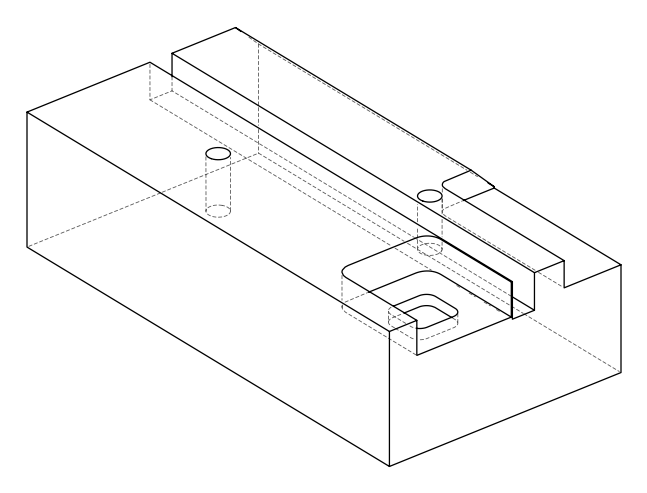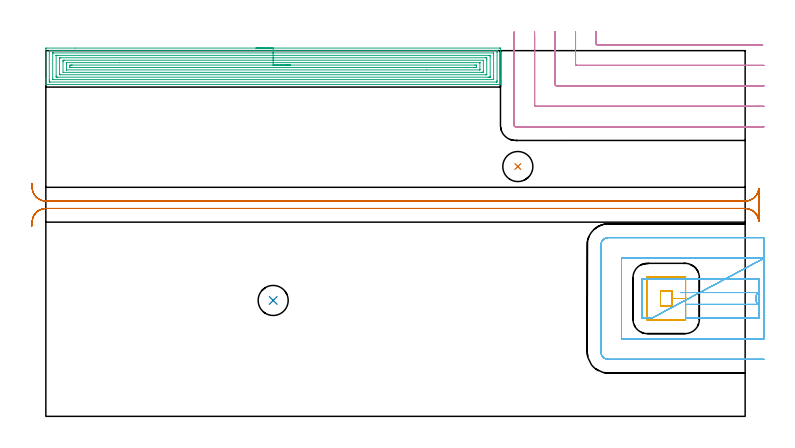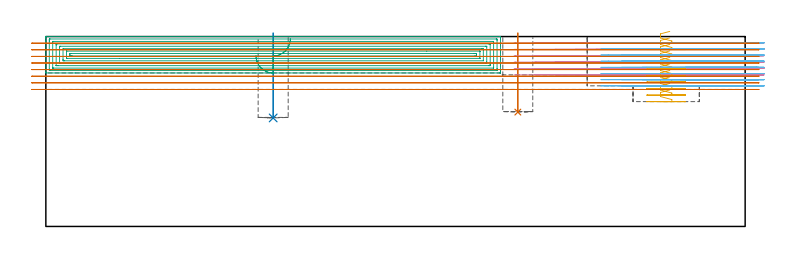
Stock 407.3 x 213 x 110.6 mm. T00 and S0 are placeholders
(PLAN: 7 operations, 3 tool changes, 61 min)
(1 INDEXABLE_INSERT_DRILL_BLIND_HOLE_FROM_SOLID | STEP1POCKET | NXT0302_006 | 0.19 min | 10515 mm3)
(2 INDEXABLE_INSERT_DRILL_BLIND_HOLE_FROM_SOLID_1 | STEP1POCKET_1 | NXT0302_006 | 0.2 min | 11331 mm3)
(3 AREA_MILL | FG_CHAMFER_SURFACE | UGT0205_001 | 17.26 min | 61304 mm3)
(4 MILL_CORNER_NOTCH_RECTANGULAR | CORNER_NOTCH_RECTANGULAR | UGT0201_134 | Follow Part, ap 3.975, ae 75% | 10.02 min | 164054 mm3)
(5 MILL_RECTANGULAR_POCKET | POCKET_RECTANGULAR_STRAIGHT | UGT0201_008 | Follow Part, ap 4, ae 75% | 3.75 min | 57607 mm3)
(6 MILL_SLOT | SLOT_PARTIAL_RECTANGULAR | UGT0201_008 | Follow Part, ap 4, ae 75% | 15.28 min | 183967 mm3)
(7 MILL_RECTANGULAR_SLOT | SLOT_RECTANGULAR | UGT0201_008 | Follow Part, ap 4, ae 75% | 14.31 min | 254673 mm3)
(TOOL NXT0302_006 | Index. Insert Drill 17.5mm [880-D1750L25-05] | D17.5 PA176 FL88 Z2)
(TOOL UGT0205_001 | Chamfer Mill 20 x 3 x 45 deg. | D20 FL50 Z2)
(TOOL UGT0201_134 | Carbide End Mill 15.9 | D15.9 FL30 Z4)
(TOOL UGT0201_008 | End Mill 16 mm | D16 FL32 Z4)
(OP 1 INDEXABLE_INSERT_DRILL_BLIND_HOLE_FROM_SOLID)
G17 G21 G94 G90
T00 M6
G54
G17 G0 G90 X274.9 Y145.5 S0 M3
G43 Z120.6 H1
G94 G81 G98 Z66.6 F250. R112.6
G80
M5
M2
(OP 2 INDEXABLE_INSERT_DRILL_BLIND_HOLE_FROM_SOLID_1)
G17 G21 G94 G90
T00 M6
G54
G17 G0 G90 X132.4 Y67.5 S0 M3
G43 Z120.6 H1
G94 G81 G98 Z63.2 F250. R112.6
G80
M5
M2
(OP 3 AREA_MILL)
G17 G21 G94 G90
T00 M6
G54
G17 G0 G90 X122.4 Y214.5 S1061 M3
G43 Z120.6 H0
Z99.4
G94 G1 X122.438 Z98.528 F250.
X122.552 Z97.664
X122.741 Z96.812
X123.003 Z95.98
X123.337 Z95.174
X123.74 Z94.4
X124.208 Z93.664
X124.74 Z92.972
X125.329 Z92.329
X125.972 Z91.74
X126.664 Z91.208
X127.4 Z90.74
X128.174 Z90.337
X128.98 Z90.003
X129.812 Z89.741
X130.664 Z89.552
X131.528 Z89.438
X132.4 Z89.4
X264.181
X264.614 Y214.496 Z89.402
X264.79 Y214.492 Z89.406
X264.8 Y214.313 Z89.585
Y197.015 Z106.88
Y194.98 Z108.916
Y194.64 Z109.255
Y193.959 Z109.94
Y193.653 Z110.246
X264.794 Y193.306 Z110.585
X264.792 Y193.303 Z110.588
X264.628 Y193.3 Z110.6
X0.172
X0.008 Y193.303 Z110.588
X0.006 Y193.306 Z110.584
X0. Y193.654 Z110.246
Y193.959 Z109.941
Y194.64 Z109.255
Y195.862 Z108.035
Y196.404 Z107.491
Y197.015 Z106.88
Y214.042 Z89.855
X0.002 Y214.315 Z89.583
X0.01 Y214.492 Z89.406
X0.189 Y214.499 Z89.399
X17.092 Y214.5 Z89.4
X132.4
Y213.086 Z90.814
X262.394 Y213.085 Z90.815
X262.47
X262.768 Y213.079 Z90.821
X262.79 Y212.982 Z90.918
X262.797 Y212.762 Z91.138
X262.799 Y212.278 Z91.622
X262.8 Y211.877 Z92.023
X262.799 Y195.522 Z108.378
X262.798 Y195.123 Z108.777
X262.79 Y194.727 Z109.173
X262.394 Y194.716 Z109.184
X262.318 Y194.715 Z109.185
X2.406
X2.33
X2.032 Y194.721 Z109.179
X2.01 Y194.818 Z109.082
X2.003 Y195.038 Z108.862
X2.001 Y195.522 Z108.378
X2. Y195.923 Z107.977
X2.001 Y212.278 Z91.622
X2.002 Y212.677 Z91.223
X2.01 Y213.073 Z90.827
X2.406 Y213.084 Z90.816
X2.482 Y213.085 Z90.815
X132.4 Y213.086 Z90.814
Y211.672 Z92.228
X260.607 Y211.671 Z92.229
X260.7 Y211.67 Z92.23
X260.773 Y211.667 Z92.233
X260.788 Y211.665 Z92.235
X260.792 Y211.64 Z92.26
X260.796 Y211.587 Z92.313
X260.799 Y211.396 Z92.504
X260.8 Y211.206 Z92.694
X260.799 Y196.404 Z107.496
X260.798 Y196.215 Z107.685
X260.792 Y196.151 Z107.749
X260.789 Y196.134 Z107.766
X260.78 Y196.133 Z107.767
X260.746 Y196.131 Z107.769
X260.607 Y196.129 Z107.771
X4.193
X4.1 Y196.13 Z107.77
X4.027 Y196.133 Z107.767
X4.012 Y196.135 Z107.765
X4.008 Y196.16 Z107.74
X4.004 Y196.213 Z107.687
X4.001 Y196.404 Z107.496
X4. Y196.594 Z107.306
Y211.396 Z92.504
X4.002 Y211.585 Z92.315
X4.008 Y211.649 Z92.251
X4.011 Y211.665 Z92.235
X4.02 Y211.667 Z92.233
X4.054 Y211.669 Z92.231
X4.193 Y211.671 Z92.229
X132.4 Y211.672 Z92.228
Y210.257 Z93.643
X257.927
X258.188 Y210.256 Z93.644
X258.67 Y210.252 Z93.648
X258.776 Y210.251 Z93.649
X258.79 Y210.066 Z93.834
X258.8 Y209.653 Z94.247
Y209.632 Z94.268
X258.799 Y197.737 Z106.163
X258.797 Y197.629 Z106.271
X258.793 Y197.576 Z106.324
X258.791 Y197.554 Z106.346
X258.769 Y197.55 Z106.35
X258.556 Y197.546 Z106.354
X257.927 Y197.543 Z106.357
X257.666
X6.873
X6.612 Y197.544 Z106.356
X6.13 Y197.548 Z106.352
X6.024 Y197.55 Z106.35
X6.01 Y197.734 Z106.166
X6. Y198.147 Z105.753
Y198.168 Z105.732
X6.001 Y210.063 Z93.837
X6.003 Y210.171 Z93.729
X6.006 Y210.224 Z93.676
X6.009 Y210.246 Z93.654
X6.031 Y210.25 Z93.65
X6.244 Y210.254 Z93.646
X6.873 Y210.257 Z93.643
X7.134
X132.4
Y208.843 Z95.057
X256.234
X256.422 Y208.841 Z95.059
X256.787 Y208.836 Z95.064
X256.791 Y208.751 Z95.149
X256.8 Y208.1 Z95.8
X256.799 Y199.281 Z104.619
X256.794 Y199.049 Z104.851
X256.79 Y198.975 Z104.925
X256.515 Y198.963 Z104.937
X256.328 Y198.958 Z104.942
X256.234 Y198.957 Z104.943
X256.14
X8.566
X8.379 Y198.959 Z104.941
X8.013 Y198.964 Z104.936
X8.009 Y199.049 Z104.851
X8. Y199.7 Z104.2
X8.001 Y208.519 Z95.381
X8.006 Y208.751 Z95.149
X8.01 Y208.825 Z95.075
X8.285 Y208.837 Z95.063
X8.473 Y208.842 Z95.058
X8.566 Y208.843 Z95.057
X8.66
X132.4
Y207.429 Z96.471
X254.799
X254.8 Y201.254 Z102.646
X254.798 Y200.813 Z103.087
X254.793 Y200.379 Z103.521
X254.353 Y200.374 Z103.526
X253.907 Y200.371 Z103.529
X10.001
X10. Y206.546 Z97.354
X10.002 Y206.987 Z96.913
X10.007 Y207.421 Z96.479
X10.447 Y207.426 Z96.474
X10.893 Y207.429 Z96.471
X132.4
Y206.015 Z97.885
X252.566 Y206.014 Z97.886
X252.659 Y206.013 Z97.887
X252.754 Y206.008 Z97.892
X252.791 Y206.004 Z97.896
X252.795 Y205.984 Z97.916
X252.798 Y205.96 Z97.94
X252.8 Y205.874 Z98.026
X252.799 Y202.116 Z101.784
X252.796 Y201.962 Z101.938
X252.79 Y201.84 Z102.06
X252.783 Y201.791 Z102.109
X252.766 Y201.79 Z102.11
X252.566 Y201.786 Z102.114
X221.855 Y201.785 Z102.115
X12.234 Y201.786 Z102.114
X12.141 Y201.787 Z102.113
X12.046 Y201.792 Z102.108
X12.009 Y201.796 Z102.104
X12.005 Y201.816 Z102.084
X12.002 Y201.84 Z102.06
X12. Y201.926 Z101.974
X12.001 Y205.684 Z98.216
X12.004 Y205.838 Z98.062
X12.01 Y205.961 Z97.939
X12.017 Y206.009 Z97.891
X12.034 Y206.01 Z97.89
X12.234 Y206.014 Z97.886
X42.945 Y206.015 Z97.885
X132.4
Y204.6 Z99.3
X249.886
X250.519 Y204.598 Z99.302
X250.779 Y204.593 Z99.307
X250.799 Y204.341 Z99.559
X250.8 Y204.321 Z99.579
Y203.459 Z100.441
X250.799 Y203.44 Z100.46
X250.779 Y203.207 Z100.693
X250.148 Y203.201 Z100.699
X249.886 Y203.2 Z100.7
X249.256 Y203.199 Z100.701
X14.914 Y203.2 Z100.7
X14.28 Y203.202 Z100.698
X14.021 Y203.207 Z100.693
X14.001 Y203.459 Z100.441
X14. Y203.479 Z100.421
Y204.341 Z99.559
X14.001 Y204.36 Z99.54
X14.021 Y204.593 Z99.307
X14.652 Y204.599 Z99.301
X14.914 Y204.6 Z99.3
X15.545
X132.4
X133.272 Z99.338
X134.136 Z99.451
X134.988 Z99.64
X135.82 Z99.903
X136.626 Z100.236
X137.4 Z100.639
X138.136 Z101.108
X138.828 Z101.639
X139.471 Z102.228
X140.06 Z102.872
X140.592 Z103.564
X141.06 Z104.3
X141.463 Z105.073
X141.797 Z105.879
X142.059 Z106.711
X142.248 Z107.563
X142.362 Z108.428
X142.4 Z109.3
G0 Z120.6
M5
M2
(OP 4 MILL_CORNER_NOTCH_RECTANGULAR)
G17 G21 G94 G90
T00 M6
G54
G17 G0 G90 X320.432 Y223.95 S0 M3
G43 Z120.6 H0
Z106.883
G94 G1 X320.449 Y220.95 F250.
X320.45 Y220.681 F500.
Y217.14
G3 X321.24 Y216.35 R0.795
G1 X414.51
X417.51 F250.
G0 Z120.6
X308.501 Y223.95
Z106.883
G1 X308.524 Y220.95
G2 X308.525 Y220.681 R35.775 F500.
G1 Y205.215
G3 X309.315 Y204.425 R0.795
G1 X415.25
X418.25 F250.
G0 Z120.6
X296.565 Y223.95
Z106.883
G1 X296.598 Y220.95
G2 X296.6 Y220.681 R23.85 F500.
G1 Y193.29
G3 X297.39 Y192.5 R0.795
G1 X415.25
X418.25 F250.
G0 Z120.6
X284.604 Y223.949
Z106.883
G1 X284.672 Y220.95
G2 X284.675 Y220.681 R11.925 F500.
G1 Y181.366
G3 X285.466 Y180.575 R0.795
G1 X415.25
X418.25 F250.
G0 Z120.6
X272.75 Y223.681
Z106.883
G1 Y220.681
Y169.441 F500.
G3 X273.541 Y168.65 R0.795
G1 X415.25
X418.25 F250.
G0 Z120.6
X320.432 Y223.95
Z103.167
G1 X320.449 Y220.95
X320.45 Y220.681 F500.
Y217.14
G3 X321.24 Y216.35 R0.795
G1 X414.51
X417.51 F250.
G0 Z120.6
X308.501 Y223.95
Z103.167
G1 X308.524 Y220.95
G2 X308.525 Y220.681 R35.775 F500.
G1 Y205.215
G3 X309.315 Y204.425 R0.795
G1 X415.25
X418.25 F250.
G0 Z120.6
X296.565 Y223.95
Z103.167
G1 X296.598 Y220.95
G2 X296.6 Y220.681 R23.85 F500.
G1 Y193.29
G3 X297.39 Y192.5 R0.795
G1 X415.25
X418.25 F250.
G0 Z120.6
X284.604 Y223.949
Z103.167
G1 X284.672 Y220.95
G2 X284.675 Y220.681 R11.925 F500.
G1 Y181.366
G3 X285.466 Y180.575 R0.795
G1 X415.25
X418.25 F250.
G0 Z120.6
X272.75 Y223.681
Z103.167
G1 Y220.681
Y169.441 F500.
G3 X273.541 Y168.65 R0.795
G1 X415.25
X418.25 F250.
G0 Z120.6
X320.432 Y223.95
Z99.45
G1 X320.449 Y220.95
X320.45 Y220.681 F500.
Y217.14
G3 X321.24 Y216.35 R0.795
G1 X414.51
X417.51 F250.
G0 Z120.6
X308.501 Y223.95
Z99.45
G1 X308.524 Y220.95
G2 X308.525 Y220.681 R35.775 F500.
G1 Y205.215
G3 X309.315 Y204.425 R0.795
G1 X415.25
X418.25 F250.
G0 Z120.6
X296.565 Y223.95
Z99.45
G1 X296.598 Y220.95
G2 X296.6 Y220.681 R23.85 F500.
G1 Y193.29
G3 X297.39 Y192.5 R0.795
G1 X415.25
X418.25 F250.
G0 Z120.6
X284.604 Y223.949
Z99.45
G1 X284.672 Y220.95
G2 X284.675 Y220.681 R11.925 F500.
G1 Y181.366
G3 X285.466 Y180.575 R0.795
G1 X415.25
X418.25 F250.
G0 Z120.6
X272.75 Y223.681
Z99.45
G1 Y220.681
Y169.441 F500.
G3 X273.541 Y168.65 R0.795
G1 X415.25
X418.25 F250.
G0 Z120.6
X320.45 Y223.95
Z95.733
G1 Y220.95
Y217.14 F500.
G3 X321.24 Y216.35 R0.795
G1 X414.51
X417.51 F250.
G0 Z120.6
X308.525 Y223.95
Z95.733
G1 Y220.95
Y205.215 F500.
G3 X309.315 Y204.425 R0.795
G1 X415.25
X418.25 F250.
G0 Z120.6
X296.6 Y223.95
Z95.733
G1 Y220.95
Y193.29 F500.
G3 X297.39 Y192.5 R0.795
G1 X415.25
X418.25 F250.
G0 Z120.6
X284.675 Y223.95
Z95.733
G1 Y220.95
Y181.366 F500.
G3 X285.466 Y180.575 R0.795
G1 X415.25
X418.25 F250.
G0 Z120.6
X272.75 Y223.95
Z95.733
G1 Y220.95
Y169.441 F500.
G3 X273.541 Y168.65 R0.795
G1 X415.25
X418.25 F250.
G0 Z120.6
X320.45 Y223.95
Z92.017
G1 Y220.95
Y217.14 F500.
G3 X321.24 Y216.35 R0.795
G1 X414.51
X417.51 F250.
G0 Z120.6
X308.525 Y223.95
Z92.017
G1 Y220.95
Y205.215 F500.
G3 X309.315 Y204.425 R0.795
G1 X415.25
X418.25 F250.
G0 Z120.6
X296.6 Y223.95
Z92.017
G1 Y220.95
Y193.29 F500.
G3 X297.39 Y192.5 R0.795
G1 X415.25
X418.25 F250.
G0 Z120.6
X284.675 Y223.95
Z92.017
G1 Y220.95
Y181.366 F500.
G3 X285.466 Y180.575 R0.795
G1 X415.25
X418.25 F250.
G0 Z120.6
X272.75 Y223.95
Z92.017
G1 Y220.95
Y169.441 F500.
G3 X273.541 Y168.65 R0.795
G1 X415.25
X418.25 F250.
G0 Z120.6
X320.45 Y223.95
Z88.3
G1 Y220.95
Y217.14 F500.
G3 X321.24 Y216.35 R0.795
G1 X414.51
X417.51 F250.
G0 Z120.6
X308.525 Y223.95
Z88.3
G1 Y220.95
Y205.215 F500.
G3 X309.315 Y204.425 R0.795
G1 X415.25
X418.25 F250.
G0 Z120.6
X296.6 Y223.95
Z88.3
G1 Y220.95
Y193.29 F500.
G3 X297.39 Y192.5 R0.795
G1 X415.25
X418.25 F250.
G0 Z120.6
X284.675 Y223.95
Z88.3
G1 Y220.95
Y181.366 F500.
G3 X285.466 Y180.575 R0.795
G1 X415.25
X418.25 F250.
G0 Z120.6
X272.75 Y223.95
Z88.3
G1 Y220.95
Y169.441 F500.
G3 X273.541 Y168.65 R0.795
G1 X415.25
X418.25 F250.
G0 Z120.6
M5
M2
(OP 5 MILL_RECTANGULAR_POCKET)
G17 G21 G94 G90
T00 M6
G54
G17 G0 G90 X363.391 Y73.1 S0 M3
G43 Z120.6 H0
Z113.6
G94 G1 X358. Z112.155 F250.
Y64.2 Z109.771
X364.6 Z108.002
Y68.65 Z106.81
Y73.1 F500.
X358.
Y64.2
X364.6
Y68.65
X372.6
Y80.8
G3 X372.3 Y81.1 R0.3
G1 X350.3
G3 X350. Y80.8 R0.3
G1 Y56.5
G3 X350.3 Y56.2 R0.3
G1 X372.3
G3 X372.6 Y56.5 R0.3
G1 Y68.65
Y69.65
G0 X363.391 Y73.1 Z109.81
G1 X358. Z108.366 F250.
Y64.2 Z105.981
X364.6 Z104.212
Y68.65 Z103.02
Y73.1 F500.
X358.
Y64.2
X364.6
Y68.65
X372.6
Y80.8
G3 X372.3 Y81.1 R0.3
G1 X350.3
G3 X350. Y80.8 R0.3
G1 Y56.5
G3 X350.3 Y56.2 R0.3
G1 X372.3
G3 X372.6 Y56.5 R0.3
G1 Y68.65
Y69.65
G0 X363.391 Y73.1 Z106.02
G1 X358. Z104.576 F250.
Y64.2 Z102.191
X364.6 Z100.422
Y68.65 Z99.23
Y73.1 F500.
X358.
Y64.2
X364.6
Y68.65
X372.6
Y80.8
G3 X372.3 Y81.1 R0.3
G1 X350.3
G3 X350. Y80.8 R0.3
G1 Y56.5
G3 X350.3 Y56.2 R0.3
G1 X372.3
G3 X372.6 Y56.5 R0.3
G1 Y68.65
Y69.65
G0 X363.391 Y73.1 Z102.23
G1 X358. Z100.786 F250.
Y64.2 Z98.401
X364.6 Z96.632
Y68.65 Z95.44
Y73.1 F500.
X358.
Y64.2
X364.6
Y68.65
X372.6
Y80.8
G3 X372.3 Y81.1 R0.3
G1 X350.3
G3 X350. Y80.8 R0.3
G1 Y56.5
G3 X350.3 Y56.2 R0.3
G1 X372.3
G3 X372.6 Y56.5 R0.3
G1 Y68.65
Y69.65
G0 X363.391 Y73.1 Z98.44
G1 X358. Z96.996 F250.
Y64.2 Z94.611
X364.6 Z92.842
Y68.65 Z91.65
Y73.1 F500.
X358.
Y64.2
X364.6
Y68.65
X372.6
Y80.8
G3 X372.3 Y81.1 R0.3
G1 X350.3
G3 X350. Y80.8 R0.3
G1 Y56.5
G3 X350.3 Y56.2 R0.3
G1 X372.3
G3 X372.6 Y56.5 R0.3
G1 Y68.65
Y69.65
G0 X363.391 Y73.1 Z94.65
G1 X358. Z93.206 F250.
Y64.2 Z90.821
X364.6 Z89.052
Y68.65 Z87.86
Y73.1 F500.
X358.
Y64.2
X364.6
Y68.65
X372.6
Y80.8
G3 X372.3 Y81.1 R0.3
G1 X350.3
G3 X350. Y80.8 R0.3
G1 Y56.5
G3 X350.3 Y56.2 R0.3
G1 X372.3
G3 X372.6 Y56.5 R0.3
G1 Y68.65
Y69.65
G0 X363.391 Y73.1 Z90.86
G1 X358. Z89.416 F250.
Y64.2 Z87.031
X364.6 Z85.262
Y68.65 Z84.07
Y73.1 F500.
X358.
Y64.2
X364.6
Y68.65
X372.6
Y80.8
G3 X372.3 Y81.1 R0.3
G1 X350.3
G3 X350. Y80.8 R0.3
G1 Y56.5
G3 X350.3 Y56.2 R0.3
G1 X372.3
G3 X372.6 Y56.5 R0.3
G1 Y68.65
Y69.65
G0 X363.391 Y73.1 Z87.07
G1 X358. Z85.626 F250.
Y64.2 Z83.241
X364.6 Z81.472
Y68.65 Z80.28
Y73.1 F500.
X358.
Y64.2
X364.6
Y68.65
X372.6
Y80.8
G3 X372.3 Y81.1 R0.3
G1 X350.3
G3 X350. Y80.8 R0.3
G1 Y56.5
G3 X350.3 Y56.2 R0.3
G1 X372.3
G3 X372.6 Y56.5 R0.3
G1 Y68.65
Y69.65
G0 X363.391 Y73.1 Z83.28
G1 X358. Z81.836 F250.
Y64.2 Z79.451
X364.6 Z77.682
Y68.65 Z76.49
Y73.1 F500.
X358.
Y64.2
X364.6
Y68.65
X372.6
Y80.8
G3 X372.3 Y81.1 R0.3
G1 X350.3
G3 X350. Y80.8 R0.3
G1 Y56.5
G3 X350.3 Y56.2 R0.3
G1 X372.3
G3 X372.6 Y56.5 R0.3
G1 Y68.65
Y69.65
G0 X363.391 Y73.1 Z79.49
G1 X358. Z78.046 F250.
Y64.2 Z75.661
X364.6 Z73.892
Y68.65 Z72.7
Y73.1 F500.
X358.
Y64.2
X364.6
Y68.65
X372.6
Y80.8
G3 X372.3 Y81.1 R0.3
G1 X350.3
G3 X350. Y80.8 R0.3
G1 Y56.5
G3 X350.3 Y56.2 R0.3
G1 X372.3
G3 X372.6 Y56.5 R0.3
G1 Y68.65
Y69.65
G0 Z120.6
M5
M2
(OP 6 MILL_SLOT)
G17 G21 G94 G90
T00 M6
G54
G17 G0 G90 X369.6 Y72.1 S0 M3
G43 Z120.6 H0
Z107.012
G94 G1 X372.6 F250.
X414.351 F500.
G3 X414.351 Y65.2 R8.
G1 X372.6
Y57.2
X415.3
Y80.1
X414.351
X372.601
X369.601 F250.
X352.999 F500.
X349.999 F250.
X347.3 F500.
Y57.2
X350.
X353. F250.
X418.3 Y92.1 F500.
X415.3 F250.
X335.3 F500.
Y45.2
X415.3
X418.3 F250.
Y104.1
X415.3
X327.6 F500.
G3 X323.3 Y99.8 R4.3
G1 Y37.5
G3 X327.6 Y33.2 R4.3
G1 X415.3
X418.3 F250.
G0 Z120.6
X369.6 Y72.1
Z103.425
G1 X372.6
X414.351 F500.
G3 X414.351 Y65.2 R8.
G1 X372.6
Y57.2
X415.3
Y80.1
X414.351
X372.601
X369.601 F250.
X352.999 F500.
X349.999 F250.
X347.3 F500.
Y57.2
X350.
X353. F250.
X418.3 Y92.1 F500.
X415.3 F250.
X335.3 F500.
Y45.2
X415.3
X418.3 F250.
Y104.1
X415.3
X327.6 F500.
G3 X323.3 Y99.8 R4.3
G1 Y37.5
G3 X327.6 Y33.2 R4.3
G1 X415.3
X418.3 F250.
G0 Z120.6
X369.6 Y72.1
Z99.837
G1 X372.6
X414.351 F500.
G3 X414.351 Y65.2 R8.
G1 X372.6
Y57.2
X415.3
Y80.1
X414.351
X372.601
X369.601 F250.
X352.999 F500.
X349.999 F250.
X347.3 F500.
Y57.2
X350.
X353. F250.
X418.3 Y92.1 F500.
X415.3 F250.
X335.3 F500.
Y45.2
X415.3
X418.3 F250.
Y104.1
X415.3
X327.6 F500.
G3 X323.3 Y99.8 R4.3
G1 Y37.5
G3 X327.6 Y33.2 R4.3
G1 X415.3
X418.3 F250.
G0 Z120.6
X369.6 Y72.1
Z96.25
G1 X372.6
X414.351 F500.
G3 X414.351 Y65.2 R8.
G1 X372.6
Y57.2
X415.3
Y80.1
X414.351
X372.601
X369.601 F250.
X352.999 F500.
X349.999 F250.
X347.3 F500.
Y57.2
X350.
X353. F250.
X418.3 Y92.1 F500.
X415.3 F250.
X335.3 F500.
Y45.2
X415.3
X418.3 F250.
Y104.1
X415.3
X327.6 F500.
G3 X323.3 Y99.8 R4.3
G1 Y37.5
G3 X327.6 Y33.2 R4.3
G1 X415.3
X418.3 F250.
G0 Z120.6
X369.6 Y72.1
Z92.662
G1 X372.6
X414.351 F500.
G3 X414.351 Y65.2 R8.
G1 X372.6
Y57.2
X415.3
Y80.1
X414.351
X372.601
X369.601 F250.
X352.999 F500.
X349.999 F250.
X347.3 F500.
Y57.2
X350.
X353. F250.
X418.3 Y92.1 F500.
X415.3 F250.
X335.3 F500.
Y45.2
X415.3
X418.3 F250.
Y104.1
X415.3
X327.6 F500.
G3 X323.3 Y99.8 R4.3
G1 Y37.5
G3 X327.6 Y33.2 R4.3
G1 X415.3
X418.3 F250.
G0 Z120.6
X369.6 Y72.1
Z89.075
G1 X372.6
X414.351 F500.
G3 X414.351 Y65.2 R8.
G1 X372.6
Y57.2
X415.3
Y80.1
X414.351
X372.601
X369.601 F250.
X352.999 F500.
X349.999 F250.
X347.3 F500.
Y57.2
X350.
X353. F250.
X418.3 Y92.1 F500.
X415.3 F250.
X335.3 F500.
Y45.2
X415.3
X418.3 F250.
Y104.1
X415.3
X327.6 F500.
G3 X323.3 Y99.8 R4.3
G1 Y37.5
G3 X327.6 Y33.2 R4.3
G1 X415.3
X418.3 F250.
G0 Z120.6
X369.6 Y72.1
Z85.487
G1 X372.6
X414.351 F500.
G3 X414.351 Y65.2 R8.
G1 X372.6
Y57.2
X415.3
Y80.1
X414.351
X372.601
X369.601 F250.
X352.999 F500.
X349.999 F250.
X347.3 F500.
Y57.2
X350.
X353. F250.
X418.3 Y92.1 F500.
X415.3 F250.
X335.3 F500.
Y45.2
X415.3
X418.3 F250.
Y104.1
X415.3
X327.6 F500.
G3 X323.3 Y99.8 R4.3
G1 Y37.5
G3 X327.6 Y33.2 R4.3
G1 X415.3
X418.3 F250.
G0 Z120.6
X369.6 Y72.1
Z81.9
G1 X372.6
X414.351 F500.
G3 X414.351 Y65.2 R8.
G1 X372.6
Y57.2
X415.3
Y80.1
X414.351
X372.601
X369.601 F250.
X352.999 F500.
X349.999 F250.
X347.3 F500.
Y57.2
X350.
X353. F250.
X418.3 Y92.1 F500.
X415.3 F250.
X335.3 F500.
Y45.2
X415.3
X418.3 F250.
Y104.1
X415.3
X327.6 F500.
G3 X323.3 Y99.8 R4.3
G1 Y37.5
G3 X327.6 Y33.2 R4.3
G1 X415.3
X418.3 F250.
G0 Z120.6
M5
M2
(OP 7 MILL_RECTANGULAR_SLOT)
G17 G21 G94 G90
T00 M6
G54
G17 G0 G90 X-8.23 Y110.803 S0 M3
G43 Z120.6 H0
Z106.75
G94 G1 X-7.97 Y113.792 F250.
G2 X0. Y121.1 R8. F500.
G1 X407.3
G2 X415.27 Y113.792 R8.
G1 X415.3
Y132.708
X415.27
G2 X407.3 Y125.4 R8.
G1 X0.
G2 X-7.97 Y132.708 R8.
G1 X-8.23 Y135.697 F250.
G0 Y110.803 Z102.9
G1 X-7.97 Y113.792
G2 X0. Y121.1 R8. F500.
G1 X407.3
G2 X415.27 Y113.792 R8.
G1 X415.3
Y132.708
X415.27
G2 X407.3 Y125.4 R8.
G1 X0.
G2 X-7.97 Y132.708 R8.
G1 X-8.23 Y135.697 F250.
G0 Y110.803 Z99.05
G1 X-7.97 Y113.792
G2 X0. Y121.1 R8. F500.
G1 X407.3
G2 X415.27 Y113.792 R8.
G1 X415.3
Y132.708
X415.27
G2 X407.3 Y125.4 R8.
G1 X0.
G2 X-7.97 Y132.708 R8.
G1 X-8.23 Y135.697 F250.
G0 Y110.803 Z95.2
G1 X-7.97 Y113.792
G2 X0. Y121.1 R8. F500.
G1 X407.3
G2 X415.27 Y113.792 R8.
G1 X415.3
Y132.708
X415.27
G2 X407.3 Y125.4 R8.
G1 X0.
G2 X-7.97 Y132.708 R8.
G1 X-8.23 Y135.697 F250.
G0 Y110.803 Z91.35
G1 X-7.97 Y113.792
G2 X0. Y121.1 R8. F500.
G1 X407.3
G2 X415.27 Y113.792 R8.
G1 X415.3
Y132.708
X415.27
G2 X407.3 Y125.4 R8.
G1 X0.
G2 X-7.97 Y132.708 R8.
G1 X-8.23 Y135.697 F250.
G0 Y110.803 Z87.5
G1 X-7.97 Y113.792
G2 X0. Y121.1 R8. F500.
G1 X407.3
G2 X415.27 Y113.792 R8.
G1 X415.3
Y132.708
X415.27
G2 X407.3 Y125.4 R8.
G1 X0.
G2 X-7.97 Y132.708 R8.
G1 X-8.23 Y135.697 F250.
G0 Y110.803 Z83.65
G1 X-7.97 Y113.792
G2 X0. Y121.1 R8. F500.
G1 X407.3
G2 X415.27 Y113.792 R8.
G1 X415.3
Y132.708
X415.27
G2 X407.3 Y125.4 R8.
G1 X0.
G2 X-7.97 Y132.708 R8.
G1 X-8.23 Y135.697 F250.
G0 Y110.803 Z79.8
G1 X-7.97 Y113.792
G2 X0. Y121.1 R8. F500.
G1 X407.3
G2 X415.27 Y113.792 R8.
G1 X415.3
Y132.708
X415.27
G2 X407.3 Y125.4 R8.
G1 X0.
G2 X-7.97 Y132.708 R8.
G1 X-8.23 Y135.697 F250.
G0 Z120.6
M5
M2
